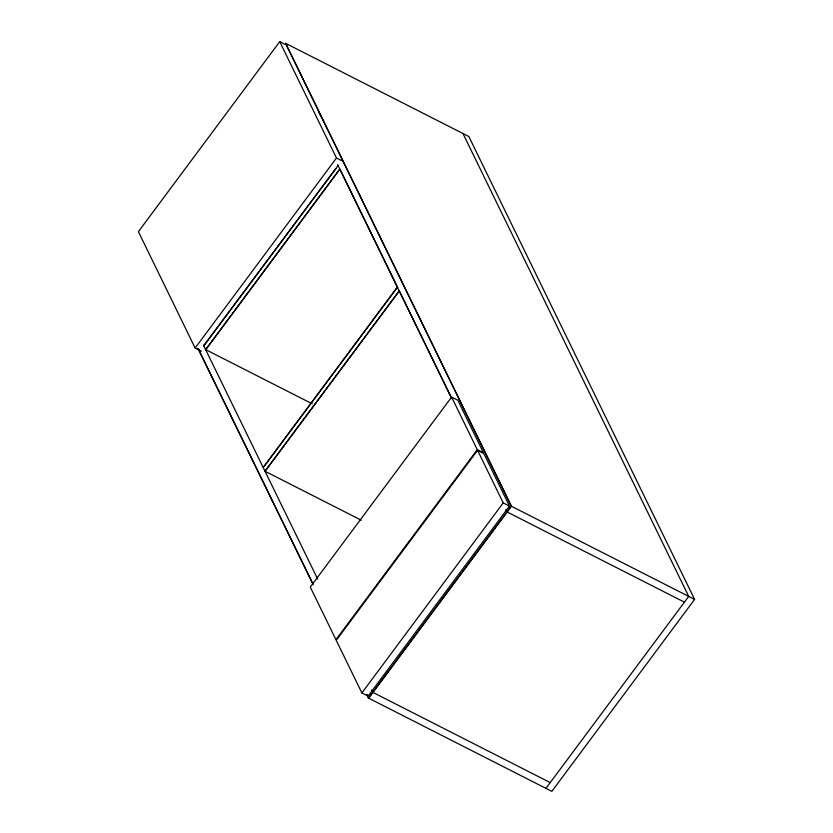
<?xml version="1.0" encoding="UTF-8"?>
<svg xmlns="http://www.w3.org/2000/svg" width="833" height="833" viewBox="0 0 833 833"><rect width="100%" height="100%" fill="white"/><g stroke="black" fill="none" stroke-linecap="round" stroke-linejoin="round"><path stroke-width="1.25" d="M284.917 44.284L279.732 41.65L138.393 231.678L195.141 348.027L201.367 351.193M195.141 348.027L336.48 157.999L279.732 41.65M335.824 168.599L203.752 345.789L338.156 165.465M205.803 349.683L339.802 169.151L205.605 349.579L312.271 403.838M264.04 466.459L397.466 287.083L263.27 467.511M265.113 471.291L399.309 290.863L264.915 471.197L361.168 520.156M451.611 397.07L310.272 587.098L335.928 639.702L477.267 449.674L451.611 397.07L457.827 400.236L483.484 452.84L477.267 449.674M477.569 450.309L336.23 640.327L361.886 692.931L368.103 696.096L509.442 506.068L483.796 453.464L477.569 450.309L503.226 502.903L509.442 506.068M361.886 692.931L503.226 502.903M368.488 698.085L511.254 506.141L285.49 43.254L468.844 136.518L694.607 599.406L551.842 791.35L368.488 698.085L366.78 694.576M545.948 788.351L688.714 596.407L462.95 133.519M336.48 157.999L341.665 160.644M511.254 506.141L694.607 599.406M684.424 602.165L506.974 511.899L505.829 509.557M550.228 782.593L372.767 692.327L371.633 689.984M285.688 43.358L511.452 506.245L368.686 698.189L366.978 694.68M318.3 111.133L321.142 116.953M340.124 169.505L397.705 287.572M399.413 291.071L451.871 398.611M337.646 164.736L451.673 398.518M203.45 345.164L317.665 579.039M198.223 348.683L312.812 583.631M198.025 348.579L313.187 584.704"/></g></svg>
